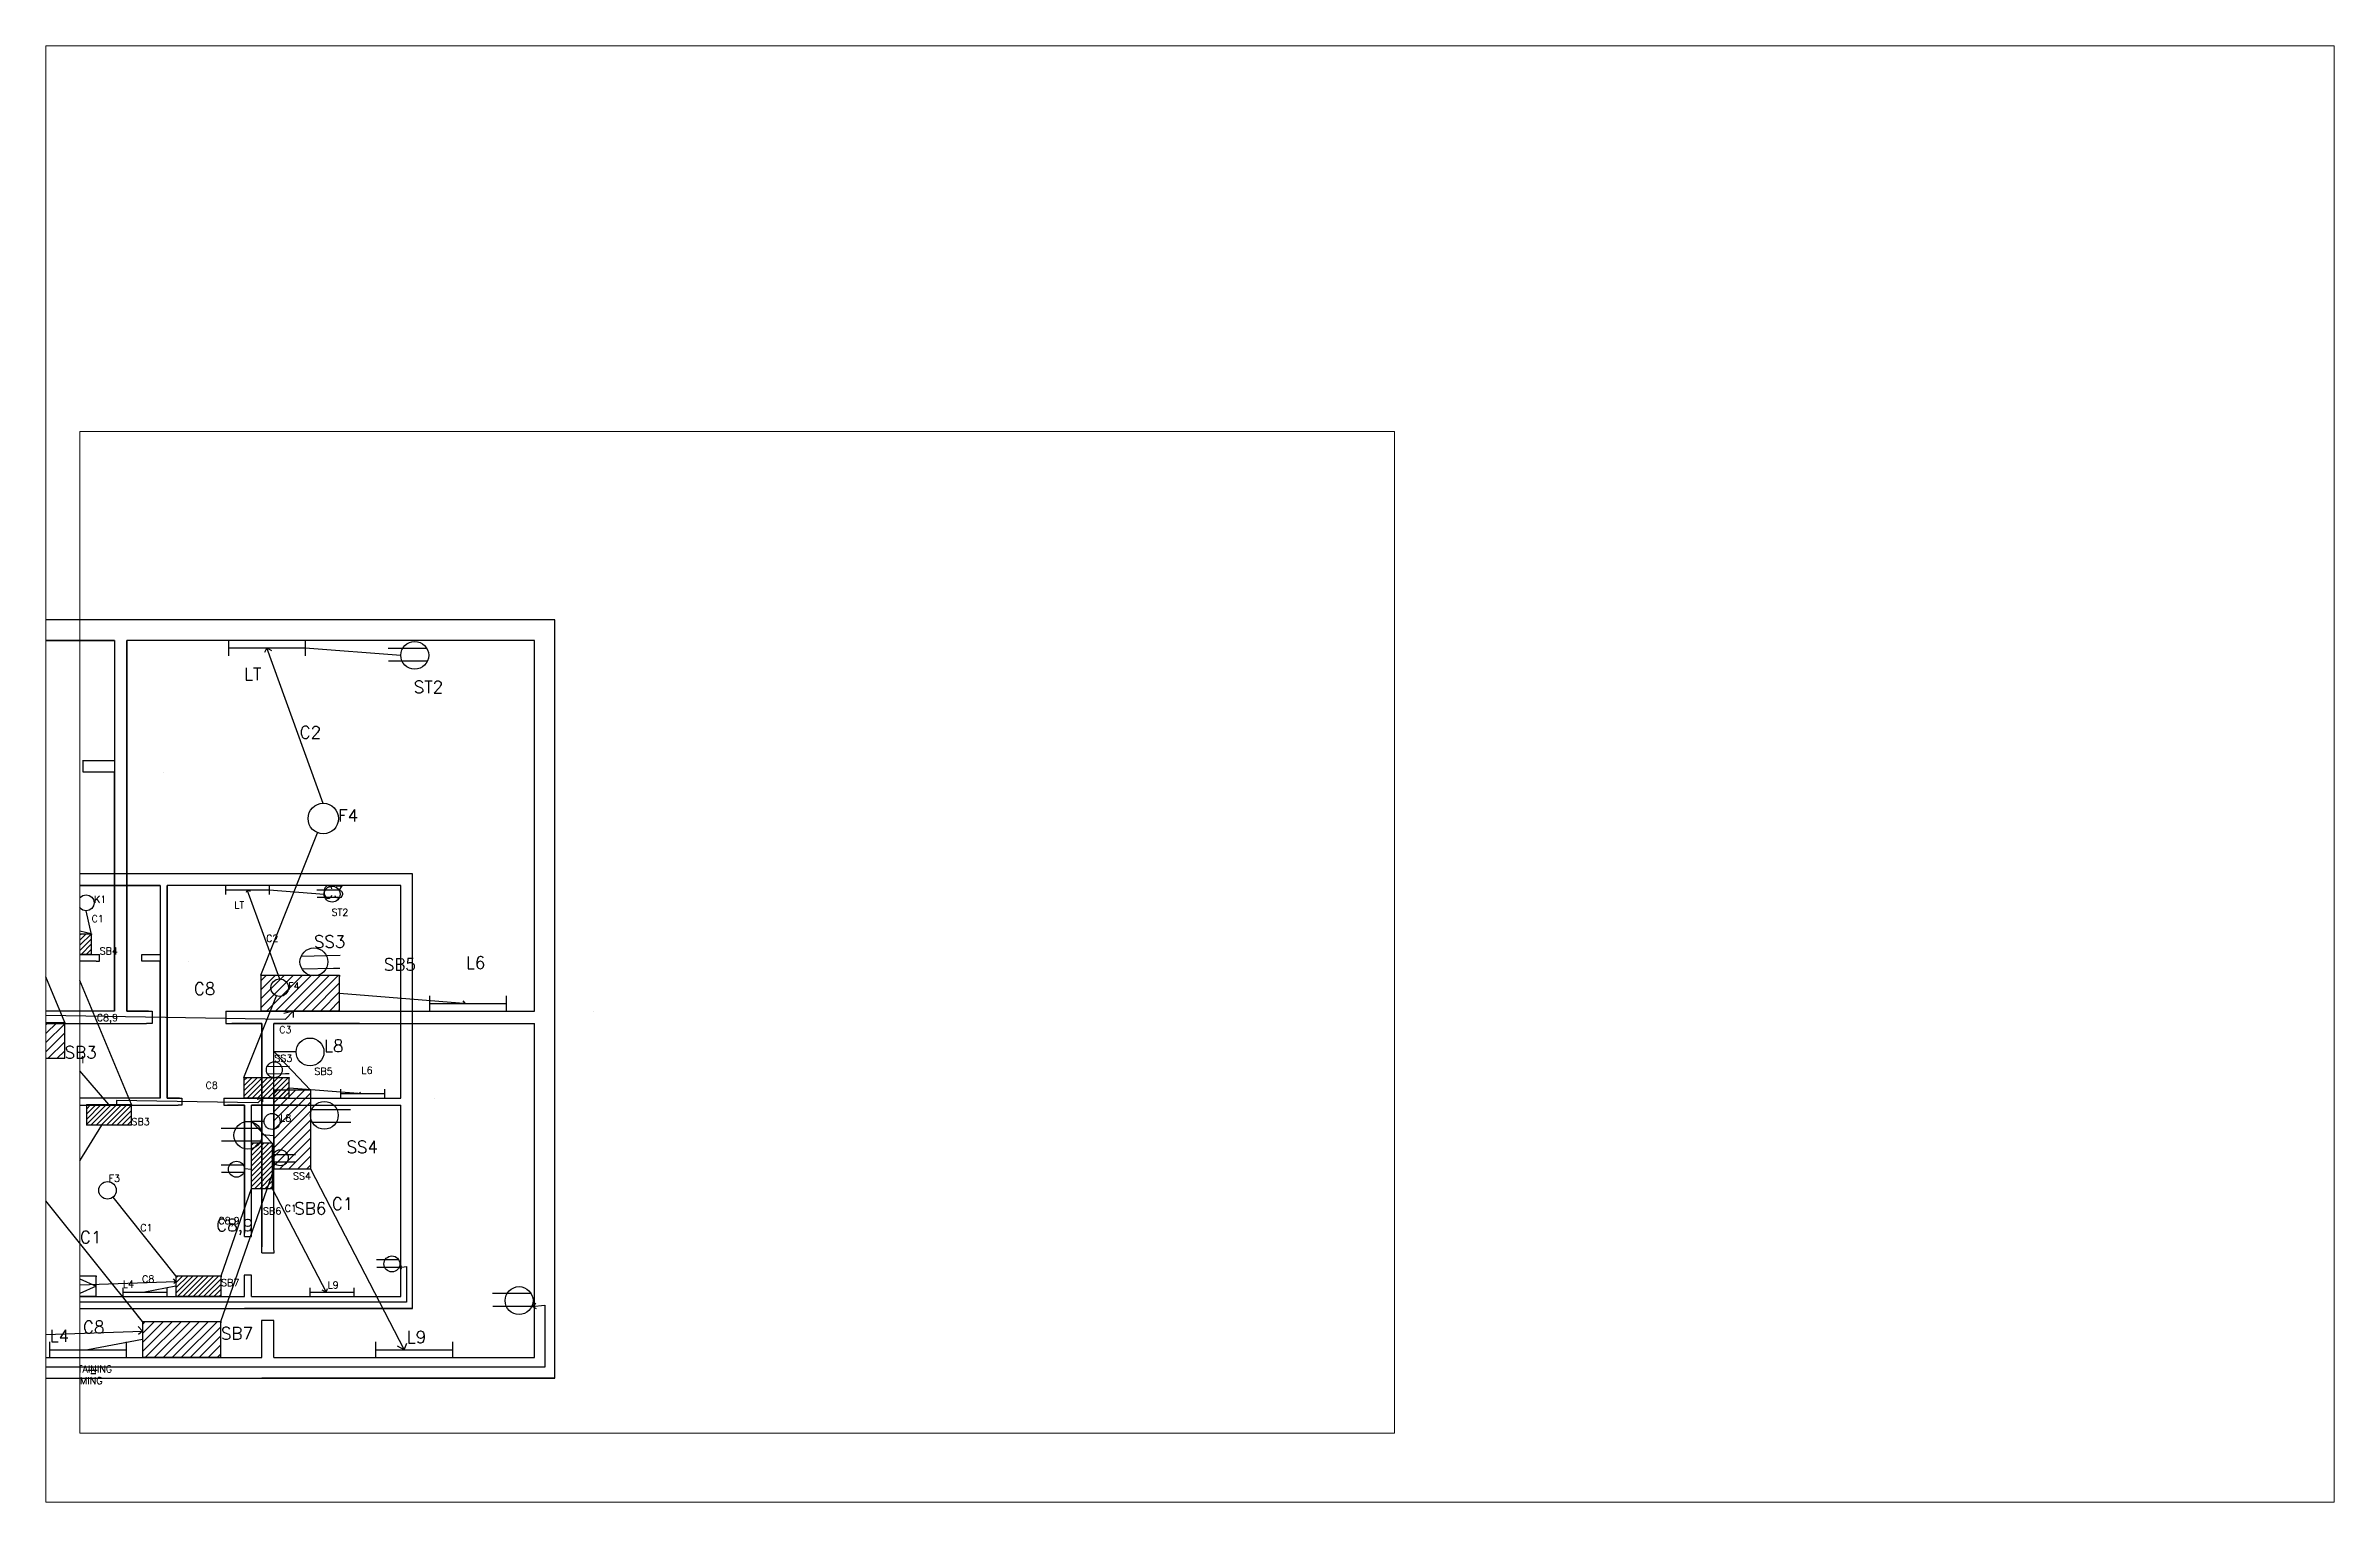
# Paper-space layout 'Layout1' of a CAD drawing. Header units: inches. Extents: x 0.8 to 15.5, y 0.4 to 9.7.
# The model-space entities are those that its viewports show. They can reach past a viewport. Long polylines and large blocks are cut down to what shows.
import ezdxf

# ---------------------------------------------------------------- set-up
doc = ezdxf.new("R2010")
doc.units = ezdxf.units.IN
doc.header["$LTSCALE"] = 20
doc.header["$MEASUREMENT"] = 0
doc.linetypes.add('HIDDEN', pattern=[0.375, 0.25, -0.125])
for name, color, linetype in [('dimensions', 1, 'Continuous'), ('hatches', 102, 'Continuous'), ('text', 9, 'Continuous'), ('windows', 40, 'Continuous')]:
    doc.layers.add(name, color=color, linetype=linetype)
doc.layers.add('hidden', color=7, linetype='HIDDEN', plot=False)
doc.styles.get("Standard").update_dxf_attribs({"font": 'simplex.shx', "height": 12})

msp = doc.modelspace()

# ---------------------------------------------------------------- hatches: boundary and pattern name
at = {"layer": 'Defpoints'}
h = msp.add_hatch(dxfattribs=at)
h.set_pattern_fill('ANSI31', color=0, scale=25, style=0)
h.paths.add_polyline_path([(-97.5, 126.3), (-79.7, 126.3), (-79.7, 164.9), (-97.5, 164.9)])
h.paths.add_polyline_path([(-104.1, 221.3), (-65.4, 221.3), (-65.4, 203.6), (-104.1, 203.6)])
h.paths.add_polyline_path([(-200.3, 180.4), (-200.3, 198.1), (-238.9, 198.1), (-238.9, 180.4)])
h.paths.add_polyline_path([(-162.2, 51.4), (-123.6, 51.4), (-123.6, 33.7), (-162.2, 33.7)])
h.paths.add_polyline_path([(-273.1, 344.3), (-234.5, 344.3), (-234.5, 326.6), (-273.1, 326.6)])

# ---------------------------------------------------------------- linework, layer by layer
for p, q in [((-175.8, 395.6), (-295.8, 395.6)), ((-175.8, 395.6), (-295.8, 395.6)), ((40.3, 395.6), (-175.8, 395.6)), ((-175.8, 385.5), (-175.8, 203.6)), ((-175.8, 385.5), (-175.8, 385.5)), ((-169.8, 385.5), (-169.8, 203.6)), ((-273.1, 344.3), (-234.5, 344.3)), ((-234.5, 326.6), (-234.5, 344.3)), ((-234.5, 344.3), (-234.5, 343.6)), ((-295.8, 326.6), (-227.6, 326.6)), ((-234.5, 326.6), (-273.1, 326.6)), ((-191.5, 326.6), (-175.8, 326.6)), ((-151.7, 320.8), (-151.7, 320.8)), ((-104.1, 221.3), (-104.1, 203.6)), ((-104.1, 221.3), (-65.4, 221.3)), ((-65.4, 203.6), (-65.4, 221.3)), ((-65.4, 221.3), (-65.4, 220.6)), ((-175.8, 203.6), (-248.9, 203.6)), ((-169.8, 203.6), (-157.3, 203.6)), ((-121.2, 203.6), (30.2, 203.6)), ((-65.4, 203.6), (-104.1, 203.6)), ((59.3, 203.6), (59.3, 203.6)), ((-238.9, 198.1), (-238.9, 180.4)), ((-238.9, 198.1), (-200.3, 198.1)), ((-200.3, 180.4), (-200.3, 198.1)), ((-200.3, 198.1), (-200.3, 197.4)), ((-103.6, 85), (-103.6, 197.6)), ((-97.6, 197.6), (30.2, 197.6)), ((-97.6, 87.5), (-97.6, 197.6)), ((-200.3, 180.4), (-238.9, 180.4)), ((-79.7, 164.9), (-97.5, 164.9)), ((-97.5, 164.9), (-96.7, 164.9)), ((-97.5, 126.3), (-97.5, 164.9)), ((-79.7, 164.9), (-79.7, 126.3)), ((-97.5, 126.3), (-79.7, 126.3)), ((-269.2, 51.4), (-230.6, 51.4)), ((-230.6, 33.7), (-230.6, 51.4)), ((-230.6, 51.4), (-230.6, 50.7)), ((-162.2, 51.4), (-162.2, 33.7)), ((-162.2, 51.4), (-123.6, 51.4)), ((-123.6, 33.7), (-123.6, 51.4)), ((-123.6, 51.4), (-123.6, 50.7)), ((-103.6, 33.7), (-103.6, 48.8)), ((-97.6, 33.7), (-97.6, 51.9)), ((-230.6, 33.7), (-269.2, 33.7)), ((-123.6, 33.7), (-162.2, 33.7)), ((40.3, 23.6), (-103.6, 23.6))]:
    msp.add_line(p, q)
at = {"color": 0}
for p, q in [((-101.1, 381.8), (-102.2, 379.6)), ((-101.1, 381.8), (-98.8, 380.6)), ((-88.2, 203.6), (-92.8, 202.4)), ((-88.2, 203.6), (-88.2, 200.5)), ((-3.8, 207.5), (-4.8, 208.6)), ((28.9, 58.7), (30.9, 60.4)), ((29, 58.8), (31, 57.7)), ((-162.2, 51.4), (-164.5, 54.3)), ((-162.2, 46.6), (-164.2, 48.9)), ((-162.2, 46.6), (-164.1, 45)), ((-33.7, 37.5), (-36.9, 39.2)), ((-33.7, 37.5), (-32.4, 40.7)), ((-241.3, -26.6), (-226.6, -26.6)), ((-237.6, -29.3), (-229.6, -29.3)), ((-235.1, -32.3), (-230.9, -32.3))]:
    msp.add_line(p, q, dxfattribs=at)
for points in [[(-338.9, 23.6), (40.3, 23.6), (40.3, 395.6), (-559.7, 395.6), (-559.7, 23.6)], [(-175.8, 385.5), (-295.8, 385.5)], [(30.2, 203.6), (30.2, 385.5), (-169.8, 385.5)], [(-97.6, 33.7), (30.2, 33.7), (30.2, 197.6)], [(-342, 33.7), (-103.6, 33.7)]]:
    msp.add_lwpolyline(points)
for centre in [(-73.4, 298.1), (-220.8, 124.6)]:
    msp.add_circle(centre, 7.48)
at = {"layer": 'Defpoints', "color": 0}
for p, q in [((-119.9, 385.6), (-119.9, 378)), ((-82.3, 385.6), (-82.3, 378)), ((-119.9, 381.8), (-82.3, 381.8)), ((-38, 381.6), (-41.6, 381.6)), ((-22.3, 375.3), (-41.4, 375.3)), ((-22.5, 381.6), (-38, 381.6)), ((-227.6, 320.8), (-227.6, 326.6)), ((-191.3, 320.8), (-191.3, 326.6)), ((-175.8, 326.6), (-175.8, 320.6)), ((-230.6, 320.8), (-227.6, 320.8)), ((-175.8, 320.8), (-191.3, 320.8)), ((-84.2, 230.6), (-65.1, 231)), ((-83.9, 224.4), (-68.4, 224.7)), ((-68.4, 224.7), (-65.2, 224.7)), ((-248.9, 203.6), (-248.9, 197.6)), ((-157.3, 203.6), (-157.3, 197.6)), ((-121.2, 203.6), (-121.2, 197.6)), ((-21.3, 211.2), (-21.3, 203.6)), ((-21.3, 207.4), (16.4, 207.4)), ((16.4, 211.2), (16.4, 203.6)), ((-248.9, 197.6), (-245.7, 197.6)), ((-157.3, 197.6), (-160.2, 197.6)), ((-121.2, 197.6), (-118, 197.6)), ((-118.2, 197.6), (-110.9, 197.6)), ((-86.7, 183.6), (-97.5, 183.6)), ((-119.9, 146.1), (-123.5, 146.1)), ((-104.4, 146.1), (-119.9, 146.1)), ((-79.1, 155.4), (-60, 155.4)), ((-78.9, 149.1), (-63.4, 149.1)), ((-63.4, 149.1), (-59.8, 149.1)), ((-104.2, 139.8), (-123.3, 139.8)), ((-103.6, 85), (-97.5, 85)), ((-97.5, 85), (-97.6, 87.5)), ((13.2, 65), (9.6, 65)), ((28.9, 58.7), (9.8, 58.7)), ((28.7, 65), (13.2, 65)), ((-269.2, 42.5), (-249.9, 51.4)), ((-249.9, 51.4), (-230.6, 42.5)), ((-97.6, 51.9), (-103.7, 51.9)), ((-103.6, 48.8), (-103.6, 51.9)), ((-249.9, 33.7), (-269.2, 42.5)), ((-230.6, 42.5), (-249.9, 33.7)), ((-207.7, 41.3), (-207.7, 33.7)), ((-207.7, 37.5), (-170.1, 37.5)), ((-170.1, 41.3), (-170.1, 33.7)), ((-47.7, 41.3), (-47.7, 33.7)), ((-47.7, 37.5), (-10, 37.5)), ((-10, 41.3), (-10, 33.7))]:
    msp.add_line(p, q, dxfattribs=at)
for centre in [(-28.5, 378.2), (-239.2, 370.8), (-78, 227.8), (-79.9, 183.6), (-72.9, 152.5), (-110.4, 142.7), (22.7, 61.6)]:
    msp.add_circle(centre, 6.83, dxfattribs=at)
at = {"layer": 'dimensions', "color": 0}
for p, q in [((-295.8, 385.5), (-175.8, 385.5)), ((-175.8, 385.5), (-175.8, 326.6)), ((-169.8, 203.6), (-169.8, 385.5)), ((-175.8, 326.6), (-175.8, 326.6)), ((-230.6, 320.8), (-297.4, 320.8)), ((-175.8, 203.6), (-175.8, 320.8)), ((-175.8, 320.8), (-175.8, 320.8)), ((-159.2, 203.6), (-169.8, 203.6))]:
    msp.add_line(p, q, dxfattribs=at)
at = {"layer": 'hatches', "color": 0}
for p, q in [((-169.8, 203.6), (-159.6, 203.6)), ((-245.7, 197.6), (-160.2, 197.6)), ((-103.6, 197.6), (-118.2, 197.6)), ((-118, 197.6), (-103.6, 197.6)), ((-103.6, 197.6), (-103.6, 87.9)), ((-55.7, 197.6), (-97.6, 197.6)), ((-103.6, 87.9), (-103.6, 88))]:
    msp.add_line(p, q, dxfattribs=at)
at = {"layer": 'hidden', "color": 0}
for p, q in [((-73.4, 305.5), (-101.1, 381.8)), ((-82.3, 381.8), (-35.3, 378.2)), ((-234.5, 343.6), (-239.2, 364)), ((-234.7, 344.3), (-284.4, 356)), ((-200.3, 198.1), (-253.8, 326.6)), ((-104.1, 221.3), (-76.2, 291.1)), ((-219.6, 198.1), (-290.4, 280)), ((-92.1, 199.5), (-88.2, 203.6)), ((-65.4, 212.4), (-2.4, 207.4)), ((-92.1, 199.5), (-213.2, 201.6)), ((-213.2, 201.6), (-213.2, 198.1)), ((-304.9, 51.4), (-225.8, 180.4)), ((-79.7, 164.9), (-97.5, 183.6)), ((-97.6, 142.5), (-103.6, 143)), ((-123.6, 51.4), (-97.5, 126.3)), ((-79.7, 126.3), (-33.7, 37.5)), ((-162.2, 51.4), (-216.1, 118.7)), ((28.9, 58.7), (35.3, 59.3)), ((35.3, 59.3), (35.3, 28.9)), ((-280.5, 42.5), (-162.2, 46.6)), ((-162.2, 42.5), (-188.9, 37.5)), ((35.3, 28.9), (-303, 28.9))]:
    msp.add_line(p, q, dxfattribs=at)
at = {"layer": 'windows', "color": 0}
for p, q in [((-175.8, 197.6), (-160.2, 197.6)), ((-118.2, 197.6), (-103.6, 197.6))]:
    msp.add_line(p, q, dxfattribs=at)

# ---------------------------------------------------------------- texts
at = {"color": 0, "char_height": 6, "width": 3.657, "attachment_point": 1}
for s, insert in [('K1', (-232.4, 376.8)), ('LT', (-112.2, 372)), ('C1', (-234.5, 360.3)), ('ST2', (-29, 365.6)), ('C2', (-85, 343.4)), ('SB4', (-227.6, 332.6)), ('F4', (-66.1, 302.6)), ('C8,9', (-230, 275.3)), ('C3', (-73.8, 265.1)), ('C1', (-250.1, 239.4)), ('SS3', (-78, 240.7)), ('SB5', (-43.7, 229.5)), ('L6', (-3.4, 230.4)), ('C8', (-136.9, 217.6)), ('SB3', (-200.3, 186.4)), ('L8', (-73, 189.6)), ('F3', (-219.9, 138)), ('SS4', (-62, 140)), ('C8,9', (-126, 101.6)), ('SB6', (-87.6, 109.8)), ('C1', (-69.2, 112.1)), ('C1', (-192.8, 95.7)), ('L4', (-207.7, 47.3)), ('C8', (-191.3, 51.6)), ('SB7', (-123.6, 48.5)), ('L9', (-32.4, 46.7)), ("2'GI PIPE CONTAINING INCOMING LINE", (-263.1, -5.2))]:
    msp.add_mtext(s, dxfattribs=dict(at, insert=insert))

psp = doc.layouts.get("Layout1")

# ---------------------------------------------------------------- viewports
at = {"layer": 'text', "color": 1}
psp.add_viewport(center=(8.143, 5.011), size=(14.622, 9.30423), view_center_point=(351.916, 319.951), view_height=714.60472, status=3, dxfattribs=at)
psp.add_viewport(center=(5.25, 4), size=(8.4, 6.4), view_center_point=(318.315, 345.512), view_height=857.59372, dxfattribs=at)

doc.saveas('drawing.dxf')
